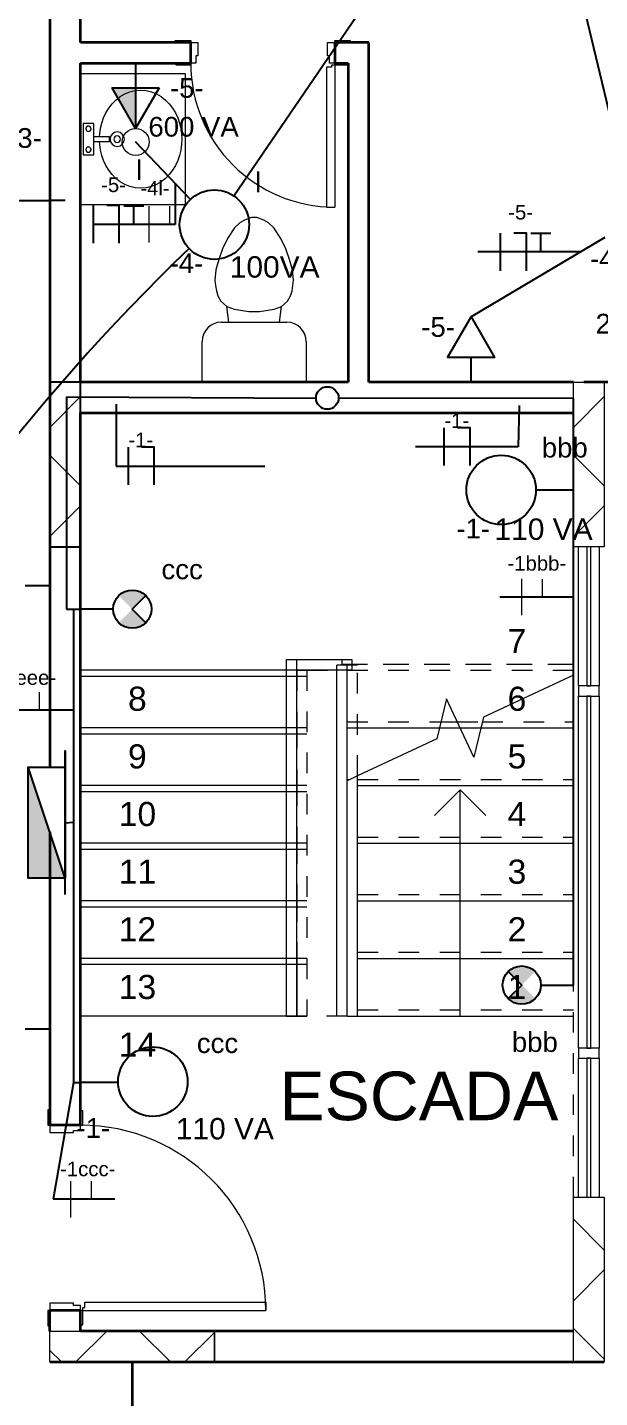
# Model space of a CAD drawing. Header units: metres. Extents: x -182 to 99, y 70 to 117.
# Drawn here: x -80.58 to -77.8, y 88.61 to 95.27 of the extents above; entities that cross this region are included whole.
import ezdxf

# ---------------------------------------------------------------- set-up
doc = ezdxf.new("R2010")
doc.units = ezdxf.units.M
doc.header["$LTSCALE"] = 0.01
doc.linetypes.add('Trazo pequeño', pattern=[0.003, 0.002, -0.001])
for name, color, linetype, lineweight in [('A-ANNO-TEXT', 2, 'Continuous', 9), ('A-DOOR', 1, 'Continuous', 9), ('A-DOOR-FRAM', 1, 'Continuous', 13), ('A-FLOR-HRAL', 1, 'Continuous', 9), ('A-FLOR-IDEN', 2, 'Continuous', 9), ('A-FLOR-STRS', 1, 'Continuous', 9), ('A-GLAZ', 6, 'Continuous', 9), ('A-GLAZ-CWMG', 3, 'Continuous', 9), ('A-SECT-MBND', 5, 'Trazo pequeño', 9), ('A-WALL', 2, 'Continuous', 9), ('P-SANR-FIXT', 6, 'Continuous', 9), ('S-COLS', 6, 'Continuous', 9)]:
    doc.layers.add(name, color=color, linetype=linetype, lineweight=lineweight)
for name, color, linetype in [('FIAÇÃO', 10, 'Continuous'), ('Força', 7, 'Continuous'), ('Iluminação', 7, 'Continuous')]:
    doc.layers.add(name, color=color, linetype=linetype)
doc.styles.add('Arial', font='arial.ttf', dxfattribs={"height": 0.29506})
doc.styles.add('Arial_1', font='arial.ttf', dxfattribs={"height": 0.368825})
doc.styles.add('Arial_2', font='arial.ttf', dxfattribs={"height": 0.258177})
doc.dimstyles.new('Diagonal', dxfattribs={"dimscale": 0.3048, "dimtxt": 0.258177, "dimasz": 1.025262, "dimexe": 0.984252, "dimexo": 0.615157, "dimgap": 0.04101, "dimtad": 1, "dimrnd": 0.01, "dimzin": 0, "dimdsep": 46, "dimtxsty": 'Arial_2', "dimblk1": 'OBLIQUE', "dimblk2": 'OBLIQUE', "dimsah": 1, "dimcen": 0.09, "dimse1": 1, "dimse2": 1, "dimazin": 0, "dimtfac": 1, "dimtix": 1, "dimtmove": 0, "dimatfit": 3, "dimfxl": 1, "dimtvp": 1, "dimtfill": 1, "dimtolj": 1, "dimtzin": 0, "dimarcsym": 2})
pattern_1 = [(45, (-80.64683, 95.37932), (-0.265165, 0.265165), []), (135, (-80.64683, 95.37932), (-0.265165, -0.265165), [])]

# ---------------------------------------------------------------- blocks, each defined once
blk = doc.blocks.new('Tipo de barandal superior - Name-125413-Planta Baja')
at = {"layer": 'A-FLOR-HRAL', "linetype": 'Trazo pequeño'}
for p, q in [((1.3736, -3.1833), (1.3736, -3.2083)), ((1.3986, -3.1833), (1.3736, -3.1833)), ((1.6443, -3.1833), (1.3986, -3.1833)), ((1.6443, -3.2333), (1.6443, -3.1833)), ((1.3736, -3.2083), (1.3736, -4.9137)), ((1.4236, -3.2333), (1.4236, -4.9137)), ((1.6443, -3.2333), (1.4236, -3.2333)), ((1.3736, -4.9137), (1.4236, -4.9137))]:
    blk.add_line(p, q, dxfattribs=at)
blk = doc.blocks.new('Tipo de barandal superior - Name-V1-Planta Baja')
at = {"layer": 'A-FLOR-HRAL', "linetype": 'Trazo pequeño'}
for p, q in [((1.6693, -3.2083), (1.6193, -3.2083)), ((1.6193, -3.77), (1.6193, -3.2083)), ((1.6693, -3.7467), (1.6693, -3.2083))]:
    blk.add_line(p, q, dxfattribs=at)
at = {"layer": 'A-FLOR-HRAL'}
for p, q in [((1.6693, -3.7467), (1.6193, -3.77)), ((1.6193, -4.9137), (1.6193, -3.77)), ((1.6693, -4.9137), (1.6693, -3.7467)), ((1.6193, -4.9137), (1.6693, -4.9137))]:
    blk.add_line(p, q, dxfattribs=at)
blk = doc.blocks.new('Tipo de barandal superior -  4-358294-Planta Baja')
at = {"layer": 'A-FLOR-HRAL'}
for p, q in [((1.3236, -3.1833), (1.3236, -3.2083)), ((1.3486, -3.1833), (1.3236, -3.1833)), ((1.5943, -3.1833), (1.3486, -3.1833)), ((1.5943, -3.2083), (1.5943, -3.1833)), ((1.3236, -3.2083), (1.3236, -4.9137)), ((1.3736, -3.2333), (1.3736, -4.9137)), ((1.5943, -3.2333), (1.3736, -3.2333)), ((1.3236, -4.9137), (1.3736, -4.9137))]:
    blk.add_line(p, q, dxfattribs=at)
blk = doc.blocks.new('Tipo de barandal superior -  4-V7-Planta Baja')
at = {"layer": 'A-FLOR-HRAL'}
for p, q in [((1.6193, -3.2083), (1.5693, -3.2083)), ((1.5693, -4.9137), (1.5693, -3.2083)), ((1.6193, -3.77), (1.6193, -3.2083))]:
    blk.add_line(p, q, dxfattribs=at)
blk = doc.blocks.new('Puerta de 1 hoja - 70 x 210 cm-V10-Planta Baja')
at = {"layer": 'A-DOOR', "lineweight": 13}
for p, q in [((0.6019, -0.06), (0.6019, -0.07)), ((0.6169, -0.06), (0.6019, -0.06)), ((0.6169, -0.06), (0.6169, -0.75)), ((0.5769, -0.07), (0.5769, -0.75)), ((0.6019, -0.07), (0.5769, -0.07)), ((0.5769, -0.75), (0.6169, -0.75))]:
    blk.add_line(p, q, dxfattribs=at)
blk.add_arc((0.6169, -0.05), 0.7, 180, 270, dxfattribs=at)
at = {"layer": 'A-DOOR-FRAM'}
for p, q in [((-0.1581, 0.06), (-0.0831, 0.06)), ((-0.1581, 0.05), (-0.1581, 0.06)), ((-0.0831, 0.06), (-0.0831, 0.05)), ((-0.0831, 0.05), (-0.0481, 0.05)), ((-0.0481, 0.05), (-0.0481, -0.015)), ((0.5819, -0.015), (0.5819, 0.05)), ((0.5819, 0.05), (0.6169, 0.05)), ((0.6169, 0.05), (0.6169, 0.06)), ((0.6169, 0.06), (0.6919, 0.06)), ((0.6919, 0.06), (0.6919, 0.05)), ((-0.1531, -0.06), (-0.1531, -0.05)), ((-0.0831, -0.06), (-0.1531, -0.06)), ((-0.0831, -0.05), (-0.0831, -0.06)), ((-0.0581, -0.05), (-0.0831, -0.05)), ((-0.0581, -0.015), (-0.0581, -0.05)), ((-0.0481, -0.015), (-0.0581, -0.015)), ((0.5919, -0.015), (0.5819, -0.015)), ((0.5919, -0.05), (0.5919, -0.015)), ((0.6169, -0.05), (0.5919, -0.05)), ((0.6169, -0.06), (0.6169, -0.05)), ((0.682, -0.06), (0.6169, -0.06))]:
    blk.add_line(p, q, dxfattribs=at)
blk = doc.blocks.new('M_Lavabo - Oval - 635 mm x 510 mm - Privado-V11-Planta Baja')
at = {"layer": 'P-SANR-FIXT'}
for p, q in [((0.834, -0.3362), (0.324, -0.3362)), ((0.834, -0.9712), (0.834, -0.3362)), ((0.3875, -0.5775), (0.3367, -0.5775)), ((0.3367, -0.5775), (0.3367, -0.7299)), ((0.3875, -0.641), (0.3875, -0.5775)), ((0.3875, -0.6664), (0.3875, -0.641)), ((0.3875, -0.641), (0.4637, -0.641)), ((0.4637, -0.6664), (0.4637, -0.641)), ((0.3367, -0.7299), (0.3875, -0.7299)), ((0.3875, -0.7299), (0.3875, -0.6664)), ((0.4637, -0.6664), (0.3875, -0.6664)), ((0.324, -0.9712), (0.834, -0.9712))]:
    blk.add_line(p, q, dxfattribs=at)
at = {"layer": 'P-SANR-FIXT', "flags": 128}
for points in [[(0.4164, -0.641), (0.4173, -0.6272), (0.421, -0.601), (0.4272, -0.5752), (0.4359, -0.5501), (0.4471, -0.5261), (0.4608, -0.5034), (0.477, -0.4824), (0.4955, -0.4635), (0.5163, -0.4471), (0.5392, -0.4336), (0.5637, -0.4237), (0.5895, -0.4175), (0.6159, -0.4154)], [(0.6159, -0.4154), (0.6423, -0.4175), (0.6681, -0.4237), (0.6926, -0.4336), (0.7154, -0.4471), (0.7363, -0.4635), (0.7548, -0.4824), (0.771, -0.5034), (0.7847, -0.5261), (0.7959, -0.5501), (0.8046, -0.5752), (0.8108, -0.601), (0.8145, -0.6272), (0.8157, -0.6537), (0.8145, -0.6802), (0.8108, -0.7064), (0.8046, -0.7322), (0.7959, -0.7573), (0.7847, -0.7813), (0.771, -0.804), (0.7548, -0.825), (0.7363, -0.844), (0.7154, -0.8604), (0.6926, -0.8738), (0.6681, -0.8838), (0.6423, -0.89), (0.6159, -0.892)], [(0.6159, -0.892), (0.5895, -0.89), (0.5637, -0.8838), (0.5392, -0.8738), (0.5163, -0.8604), (0.4955, -0.844), (0.477, -0.825), (0.4608, -0.804), (0.4471, -0.7813), (0.4359, -0.7573), (0.4272, -0.7322), (0.421, -0.7064), (0.4173, -0.6802), (0.4164, -0.6664)]]:
    blk.add_lwpolyline(points, dxfattribs=at)
at = {"layer": 'P-SANR-FIXT'}
for centre, radius, start, end in [((0.3621, -0.6029), 0.0127, 90, 270), ((0.3621, -0.6029), 0.0127, 135, 195), ((0.3621, -0.6029), 0.0127, 90, 120), ((0.3621, -0.6029), 0.0127, 270, 90), ((0.3621, -0.6029), 0.0127, 15, 75), ((0.3621, -0.6029), 0.0127, 225, 270), ((0.3621, -0.6029), 0.0127, 270, 285), ((0.3621, -0.6029), 0.0127, 300, 360), ((0.5018, -0.6537), 0.0349, 90, 270), ((0.5018, -0.6537), 0.016, 90, 270), ((0.5018, -0.6537), 0.016, 90, 270), ((0.5018, -0.6537), 0.0349, 270, 90), ((0.5018, -0.6537), 0.016, 270, 90), ((0.5018, -0.6537), 0.016, 270, 90), ((0.3621, -0.7045), 0.0127, 90, 270), ((0.3621, -0.7045), 0.0127, 135, 270), ((0.3621, -0.7045), 0.0127, 90, 105), ((0.3621, -0.7045), 0.0127, 345, 90), ((0.3621, -0.7045), 0.0127, 270, 90), ((0.3621, -0.7045), 0.0127, 270, 285), ((0.3621, -0.7045), 0.0127, 300, 330)]:
    blk.add_arc(centre, radius, start, end, dxfattribs=at)
blk = doc.blocks.new('M_Retrete-Doméstico-3D - M_Retrete-Doméstico-3D-V12-Planta Baja')
at = {"layer": 'P-SANR-FIXT'}
for p, q in [((-0.2534, 0.2984), (-0.2534, 0.4947)), ((0.2534, 0.4947), (0.2534, 0.2984)), ((0.1587, 0.2038), (-0.1588, 0.2038)), ((-0.1235, 0.2038), (-0.1323, 0.127)), ((0.1235, 0.2038), (0.1323, 0.127)), ((-0.0974, 0.1397), (-0.1323, 0.127)), ((-0.0254, 0.1524), (-0.0974, 0.1397)), ((0.0254, 0.1524), (-0.0254, 0.1524)), ((0.0974, 0.1397), (0.0254, 0.1524)), ((0.1323, 0.127), (0.0974, 0.1397)), ((-0.177, 0.0762), (-0.1838, 0.0508)), ((-0.1626, 0.1016), (-0.177, 0.0762)), ((-0.1323, 0.127), (-0.1626, 0.1016)), ((0.1626, 0.1016), (0.1323, 0.127)), ((0.177, 0.0762), (0.1626, 0.1016)), ((0.1838, 0.0508), (0.177, 0.0762)), ((-0.1883, 0.0253), (-0.1905, 0)), ((-0.1905, 0), (-0.1861, -0.0506)), ((-0.1838, 0.0508), (-0.1883, 0.0253)), ((0.1883, 0.0253), (0.1838, 0.0508)), ((0.1861, -0.0506), (0.1905, 0)), ((0.1905, 0), (0.1883, 0.0253)), ((-0.1861, -0.0506), (-0.1724, -0.1016)), ((0.1724, -0.1016), (0.1861, -0.0506)), ((-0.1724, -0.1016), (-0.1539, -0.1524)), ((0.1539, -0.1524), (0.1724, -0.1016)), ((-0.1539, -0.1524), (-0.1302, -0.2032)), ((0.1302, -0.2032), (0.1539, -0.1524)), ((-0.1302, -0.2032), (-0.095, -0.254)), ((-0.095, -0.254), (-0.0696, -0.2794)), ((0.0696, -0.2794), (0.095, -0.254)), ((0.095, -0.254), (0.1302, -0.2032)), ((-0.0696, -0.2794), (-0.0476, -0.2921)), ((-0.0476, -0.2921), (-0.0127, -0.3048)), ((-0.0127, -0.3048), (0.0127, -0.3048)), ((0.0127, -0.3048), (0.0476, -0.2921)), ((0.0476, -0.2921), (0.0696, -0.2794))]:
    blk.add_line(p, q, dxfattribs=at)
for centre, start, end in [((-0.1588, 0.2984), 180, 270), ((0.1587, 0.2984), 270, 360)]:
    blk.add_arc(centre, 0.0946, start, end, dxfattribs=at)
blk = doc.blocks.new('Panel de sistema - Acristalado-544828-Planta Baja')
at = {"layer": 'A-GLAZ'}
for p, q in [((0.3375, 0.01), (-0.3375, 0.01)), ((-0.3375, 0.01), (-0.3375, -0.01)), ((0.3375, -0.01), (0.3375, 0.01)), ((-0.3375, -0.01), (0.3375, -0.01))]:
    blk.add_line(p, q, dxfattribs=at)
blk = doc.blocks.new('Panel de sistema - Acristalado-544829-Planta Baja')
at = {"layer": 'A-GLAZ'}
for p, q in [((0.855, 0.01), (-0.855, 0.01)), ((-0.855, 0.01), (-0.855, -0.01)), ((0.855, -0.01), (0.855, 0.01)), ((-0.855, -0.01), (0.855, -0.01))]:
    blk.add_line(p, q, dxfattribs=at)
blk = doc.blocks.new('Montante rectangular - Montante rectangular - 5 x 10 cm-544826-Planta Baja')
at = {"layer": 'A-GLAZ-CWMG', "lineweight": 13}
for p, q in [((-0.025, 0.05), (0.025, 0.05)), ((-0.025, -0.05), (-0.025, 0.05)), ((0.025, 0.05), (0.025, -0.05)), ((0.025, -0.05), (-0.025, -0.05))]:
    blk.add_line(p, q, dxfattribs=at)
blk = doc.blocks.new('Montante rectangular - Montante rectangular - 5 x 10 cm-544807-Planta Baja')
at = {"layer": 'A-GLAZ-CWMG'}
for p, q in [((2.7439, -3.3087), (2.7439, -2.6337)), ((2.8439, -2.6337), (2.8439, -3.3087))]:
    blk.add_line(p, q, dxfattribs=at)
blk = doc.blocks.new('Montante rectangular - Montante rectangular - 5 x 10 cm-544808-Planta Baja')
at = {"layer": 'A-GLAZ-CWMG'}
for p, q in [((2.7439, -5.7937), (2.7439, -5.1187)), ((2.8439, -5.1187), (2.8439, -5.7937))]:
    blk.add_line(p, q, dxfattribs=at)
blk = doc.blocks.new('Montante rectangular - Montante rectangular - 5 x 10 cm-544809-Planta Baja')
at = {"layer": 'A-GLAZ-CWMG'}
for p, q in [((2.7439, -5.0687), (2.7439, -3.3587)), ((2.8439, -3.3587), (2.8439, -5.0687))]:
    blk.add_line(p, q, dxfattribs=at)
blk = doc.blocks.new('Puerta de 1 hoja - 90 x 210 cm-540874-Planta Alta')
at = {"layer": 'A-DOOR', "lineweight": 13}
for p, q in [((0.6769, 0.975), (0.7169, 0.975)), ((0.6769, 0.095), (0.6769, 0.975)), ((0.7169, 0.085), (0.7169, 0.975)), ((0.7019, 0.095), (0.6769, 0.095)), ((0.7019, 0.085), (0.7019, 0.095)), ((0.7169, 0.085), (0.7019, 0.085))]:
    blk.add_line(p, q, dxfattribs=at)
blk.add_arc((0.7169, 0.075), 0.9, 90, 180, dxfattribs=at)
at = {"layer": 'A-DOOR-FRAM'}
for p, q in [((-0.1831, 0.085), (-0.2531, 0.085)), ((-0.2531, 0.085), (-0.2531, 0.075)), ((-0.1831, 0.075), (-0.1831, 0.085)), ((-0.1581, 0.075), (-0.1831, 0.075)), ((-0.1581, 0.04), (-0.1581, 0.075)), ((0.7169, 0.075), (0.6919, 0.075)), ((0.6919, 0.075), (0.6919, 0.04)), ((0.7869, 0.085), (0.7169, 0.085)), ((0.7169, 0.085), (0.7169, 0.075)), ((0.7869, 0.075), (0.7869, 0.085)), ((-0.1481, 0.04), (-0.1581, 0.04)), ((-0.1481, -0.075), (-0.1481, 0.04)), ((0.6919, 0.04), (0.6819, 0.04)), ((0.6819, 0.04), (0.6819, -0.075)), ((-0.2581, -0.075), (-0.2581, -0.085)), ((-0.2581, -0.085), (-0.1831, -0.085)), ((-0.1831, -0.085), (-0.1831, -0.075)), ((-0.1831, -0.075), (-0.1481, -0.075)), ((0.6819, -0.075), (0.7169, -0.075)), ((0.7169, -0.075), (0.7169, -0.085)), ((0.7169, -0.085), (0.7919, -0.085)), ((0.7919, -0.085), (0.7919, -0.075))]:
    blk.add_line(p, q, dxfattribs=at)
blk = doc.blocks.new('_Oblique')
at = {"color": 0, "linetype": 'ByBlock', "lineweight": -2}
blk.add_line((-0.5, -0.5), (0.5, 0.5), dxfattribs=at)
blk = doc.blocks.new('*D611')
at = {"color": 0, "lineweight": -2, "transparency": 16777216}
blk.add_line((-67.2407, 93.3706), (-67.2407, 88.9356), dxfattribs=at)
at = {"layer": 'Defpoints', "color": 0, "transparency": 16777216}
for p in [(-77.7779, 93.3706), (-77.9279, 88.9356), (-67.2407, 88.9356)]:
    blk.add_point(p, dxfattribs=at)
at = {"color": 0, "lineweight": -2, "transparency": 16777216, "xscale": 0.3124999999999999, "yscale": 0.3124999999999999, "zscale": 0.3124999999999999}
for p, rotation in [((-67.2407, 93.3706), 90), ((-67.2407, 88.9356), 270)]:
    blk.add_blockref('_Oblique', p, dxfattribs=dict(at, rotation=rotation))
at = {"color": 0, "transparency": 16777216, "insert": (-67.3823, 91.1531), "char_height": 0.25818, "attachment_point": 5, "rotation": 90, "style": 'Arial_2', "bg_fill": 3, "box_fill_scale": 1.1, "bg_fill_color": 256, "bg_fill_true_color": 13158600, "bg_fill_transparency": 0}
blk.add_mtext('\\A1;4.44', dxfattribs=at)
blk = doc.blocks.new('*D612')
at = {"color": 0, "lineweight": -2, "transparency": 16777216}
for p, q in [((-67.2407, 88.9356), (-67.2407, 89.2481)), ((-67.2407, 88.9356), (-67.2407, 88.7856)), ((-67.2407, 88.7856), (-67.2407, 88.4731))]:
    blk.add_line(p, q, dxfattribs=at)
at = {"layer": 'Defpoints', "color": 0, "transparency": 16777216}
for p in [(-77.9279, 88.9356), (-77.9279, 88.7856)]:
    blk.add_point(p, dxfattribs=at)
at = {"color": 0, "lineweight": -2, "transparency": 16777216, "xscale": 0.3124999999999999, "yscale": 0.3124999999999999, "zscale": 0.3124999999999999}
for p, rotation in [((-67.2407, 88.9356), 270), ((-67.2407, 88.7856), 90)]:
    blk.add_blockref('_Oblique', p, dxfattribs=dict(at, rotation=rotation))
at = {"color": 0, "transparency": 16777216, "insert": (-67.385, 88.8606), "char_height": 0.25818, "attachment_point": 5, "rotation": 90, "style": 'Arial_2', "bg_fill": 3, "box_fill_scale": 1.1, "bg_fill_color": 256, "bg_fill_true_color": 13158600, "bg_fill_transparency": 0}
blk.add_mtext('\\A1;0.15', dxfattribs=at)
at = {"layer": 'Defpoints', "color": 0, "transparency": 16777216}
blk.add_point((-67.2407, 88.7856), dxfattribs=at)
blk = doc.blocks.new('*D613')
at = {"color": 0, "lineweight": -2, "transparency": 16777216}
blk.add_line((-67.2407, 88.7856), (-67.2407, 88.5856), dxfattribs=at)
at = {"layer": 'Defpoints', "color": 0, "transparency": 16777216}
for p in [(-77.9279, 88.7856), (-77.9779, 88.5856), (-67.2407, 88.5856)]:
    blk.add_point(p, dxfattribs=at)
at = {"color": 0, "lineweight": -2, "transparency": 16777216, "xscale": 0.3124999999999999, "yscale": 0.3124999999999999, "zscale": 0.3124999999999999}
for p, rotation in [((-67.2407, 88.7856), 90), ((-67.2407, 88.5856), 270)]:
    blk.add_blockref('_Oblique', p, dxfattribs=dict(at, rotation=rotation))
at = {"color": 0, "transparency": 16777216, "insert": (-67.8238, 88.6856), "char_height": 0.25818, "attachment_point": 5, "rotation": 90, "style": 'Arial_2', "bg_fill": 3, "box_fill_scale": 1.1, "bg_fill_color": 256, "bg_fill_true_color": 13158600, "bg_fill_transparency": 0}
blk.add_mtext('\\A1;0.20', dxfattribs=at)
blk = doc.blocks.new('*D614')
at = {"color": 0, "lineweight": -2, "transparency": 16777216}
blk.add_line((-67.2407, 88.5856), (-67.2407, 87.0756), dxfattribs=at)
at = {"layer": 'Defpoints', "color": 0, "transparency": 16777216}
for p in [(-77.9779, 88.5856), (-77.9779, 87.0756), (-67.2407, 87.0756)]:
    blk.add_point(p, dxfattribs=at)
at = {"color": 0, "lineweight": -2, "transparency": 16777216, "xscale": 0.3124999999999999, "yscale": 0.3124999999999999, "zscale": 0.3124999999999999}
for p, rotation in [((-67.2407, 88.5856), 90), ((-67.2407, 87.0756), 270)]:
    blk.add_blockref('_Oblique', p, dxfattribs=dict(at, rotation=rotation))
at = {"color": 0, "transparency": 16777216, "insert": (-67.385, 87.8306), "char_height": 0.25818, "attachment_point": 5, "rotation": 90, "style": 'Arial_2', "bg_fill": 3, "box_fill_scale": 1.1, "bg_fill_color": 256, "bg_fill_true_color": 13158600, "bg_fill_transparency": 0}
blk.add_mtext('\\A1;1.51', dxfattribs=at)
blk = doc.blocks.new('F-N')
at = {"layer": 'FIAÇÃO'}
blk.add_line((2561.97, 1254.62), (2561.97, 1275.44), dxfattribs=at)
at = {"layer": 'FIAÇÃO', "color": 5}
blk.add_lwpolyline([(2576.26, 1254.62), (2576.26, 1275.44), (2569.32, 1275.44)], dxfattribs=at)
blk = doc.blocks.new('F-N-T')
at = {"layer": 'FIAÇÃO', "color": 1}
blk.add_line((2561.97, 1284.08), (2561.97, 1304.9), dxfattribs=at)
at = {"layer": 'FIAÇÃO', "color": 3}
blk.add_line((2584.31, 1294.33), (2584.31, 1304.75), dxfattribs=at)
at = {"layer": 'FIAÇÃO', "color": 5}
blk.add_lwpolyline([(2576.26, 1284.08), (2576.26, 1304.9), (2569.32, 1304.9)], dxfattribs=at)
at = {"layer": 'FIAÇÃO', "color": 3}
blk.add_lwpolyline([(2578.75, 1304.75), (2584.31, 1304.75), (2589.86, 1304.75)], dxfattribs=at)

msp = doc.modelspace()

# ---------------------------------------------------------------- hatches: boundary and pattern name
at = {"layer": 'Iluminação'}
for points in [[(-80.0554, 94.778), (-80.0554, 94.9757), (-80.1696, 94.9757)], [(-80.3978, 91.1352), (-80.5776, 91.6746), (-80.5776, 91.1352)]]:
    msp.add_hatch(color=256, dxfattribs=at).paths.add_polyline_path(points)
at = {"layer": 'Iluminação', "ltscale": 0.5, "true_color": 0xffffff}
h = msp.add_hatch(color=7, dxfattribs=at)
edge = h.paths.add_edge_path()
edge.add_arc((-80.0718, 92.4426), 0.0929, 45.00019, 135)
edge.add_line((-80.1374, 92.5083), (-80.0718, 92.4426))
edge.add_line((-80.0718, 92.4426), (-80.0061, 92.5083))
edge = h.paths.add_edge_path()
edge.add_arc((-80.0718, 92.4426), 0.0929, 225.00019, 315)
edge.add_line((-80.0061, 92.3769), (-80.0718, 92.4426))
edge.add_line((-80.0718, 92.4426), (-80.1374, 92.3769))
h = msp.add_hatch(color=7, dxfattribs=at)
edge = h.paths.add_edge_path()
edge.add_arc((-78.179, 90.6163), 0.0929, 225.00019, 315)
edge.add_line((-78.1133, 90.5507), (-78.179, 90.6163))
edge.add_line((-78.179, 90.6163), (-78.2447, 90.5507))
edge = h.paths.add_edge_path()
edge.add_arc((-78.179, 90.6163), 0.0929, 405.00019, 495)
edge.add_line((-78.2447, 90.682), (-78.179, 90.6163))
edge.add_line((-78.179, 90.6163), (-78.1133, 90.682))
at = {"layer": 'S-COLS'}
h = msp.add_hatch(dxfattribs=at)
h.set_pattern_fill('FP_1', color=256, style=0, pattern_type=2)
h.set_pattern_definition([(45, (-83.1917, 95.37932), (-0.265165, 0.265165), []), (135, (-83.1917, 95.37932), (-0.265165, -0.265165), [])])
h.paths.add_polyline_path([(-80.3228, 92.7456), (-80.3228, 93.5456), (-80.4728, 93.5456), (-80.4728, 92.7456)], flags=0)
h = msp.add_hatch(dxfattribs=at)
h.set_pattern_fill('FP_1', color=256, style=0, pattern_type=2)
h.set_pattern_definition(pattern_1)
h.paths.add_polyline_path([(-77.7779, 92.7456), (-77.7779, 93.5456), (-77.9279, 93.5456), (-77.9279, 92.7456)], flags=0)
h = msp.add_hatch(dxfattribs=at)
h.set_pattern_fill('FP_1', color=256, style=0, pattern_type=2)
h.set_pattern_definition(pattern_1)
h.paths.add_polyline_path([(-77.7779, 88.7856), (-77.7779, 89.5856), (-77.9279, 89.5856), (-77.9279, 88.7856)], flags=0)
h = msp.add_hatch(dxfattribs=at)
h.set_pattern_fill('FP_1', color=256, style=0, pattern_type=2)
h.set_pattern_definition(pattern_1)
h.paths.add_polyline_path([(-79.6728, 88.7856), (-79.6728, 88.9356), (-80.4728, 88.9356), (-80.4728, 88.7856)])

# ---------------------------------------------------------------- linework, layer by layer
at = {"color": 6}
msp.add_lwpolyline([(-80.3228, 93.5456), (-80.4728, 93.5456), (-80.4728, 92.7454), (-80.3228, 92.7454)], close=True, dxfattribs=at)
at = {"layer": 'A-ANNO-TEXT', "color": 7}
for p, q in [((-78.4779, 91.5656), (-78.6029, 91.4406)), ((-78.4779, 91.5656), (-78.3529, 91.4406)), ((-78.4779, 91.3056), (-78.4779, 91.5656)), ((-78.4779, 91.0256), (-78.4779, 91.3056)), ((-78.4779, 90.7456), (-78.4779, 91.0256)), ((-78.4779, 90.4656), (-78.4779, 90.7456))]:
    msp.add_line(p, q, dxfattribs=at)
at = {"layer": 'A-FLOR-STRS', "color": 1, "linetype": 'Trazo pequeño'}
for p, q in [((-79.2228, 92.1456), (-80.3228, 92.1456)), ((-79.3232, 92.1456), (-80.3228, 92.1456)), ((-79.2728, 92.1456), (-79.0779, 92.1456)), ((-79.2728, 92.1456), (-79.2728, 91.8656)), ((-79.2228, 92.1456), (-79.0279, 92.1456)), ((-79.2228, 92.1456), (-79.2228, 90.4656)), ((-79.0779, 91.8656), (-79.0779, 92.1456)), ((-79.0525, 92.1756), (-77.9779, 92.1756)), ((-79.0279, 92.1756), (-77.9279, 92.1756)), ((-79.0279, 92.1456), (-77.9279, 92.1456)), ((-79.0279, 91.6091), (-79.0279, 92.1456)), ((-79.0275, 92.1456), (-77.9779, 92.1456)), ((-79.2228, 92.1156), (-80.3228, 92.1156)), ((-79.3232, 92.1156), (-80.3228, 92.1156)), ((-79.2228, 91.8656), (-80.3228, 91.8656)), ((-79.3232, 91.8656), (-80.3228, 91.8656)), ((-79.2728, 91.8656), (-79.2728, 91.5856)), ((-79.0275, 91.8956), (-78.5711, 91.8956)), ((-78.5711, 91.8956), (-78.4919, 91.8956)), ((-78.3702, 91.8956), (-77.9279, 91.8956)), ((-79.2228, 91.8356), (-80.3228, 91.8356)), ((-79.3232, 91.8356), (-80.3228, 91.8356)), ((-79.0275, 91.6156), (-79.0141, 91.6156)), ((-78.9775, 91.6156), (-77.9279, 91.6156)), ((-79.2228, 91.5856), (-80.3228, 91.5856)), ((-79.3232, 91.5856), (-80.3228, 91.5856)), ((-79.2228, 91.5556), (-80.3228, 91.5556)), ((-79.3232, 91.5556), (-80.3228, 91.5556)), ((-79.2728, 91.5856), (-79.2728, 91.3056)), ((-78.9775, 91.3356), (-77.9279, 91.3356)), ((-79.2228, 91.3056), (-80.3228, 91.3056)), ((-79.3232, 91.3056), (-80.3228, 91.3056)), ((-79.2228, 91.2756), (-80.3228, 91.2756)), ((-79.3232, 91.2756), (-80.3228, 91.2756)), ((-79.2728, 91.3056), (-79.2728, 91.0256)), ((-79.2228, 91.0256), (-80.3228, 91.0256)), ((-79.3232, 91.0256), (-80.3228, 91.0256)), ((-79.2228, 90.9956), (-80.3228, 90.9956)), ((-79.3232, 90.9956), (-80.3228, 90.9956)), ((-79.2728, 91.0256), (-79.2728, 90.7456)), ((-78.9775, 91.0556), (-77.9279, 91.0556)), ((-79.2228, 90.7456), (-80.3228, 90.7456)), ((-78.9775, 90.7756), (-77.9279, 90.7756)), ((-79.2228, 90.7156), (-80.3228, 90.7156)), ((-79.3232, 90.7156), (-80.3228, 90.7156)), ((-79.3232, 90.4656), (-80.3228, 90.4656)), ((-79.0279, 90.4656), (-79.2732, 90.4656)), ((-78.9775, 90.4956), (-77.9279, 90.4956))]:
    msp.add_line(p, q, dxfattribs=at)
at = {"layer": 'A-FLOR-STRS', "color": 1}
for p, q in [((-77.9279, 92.1221), (-78.3647, 91.9184)), ((-78.544, 92.0072), (-78.5912, 91.8128)), ((-78.4119, 91.724), (-78.544, 92.0072)), ((-79.0779, 91.5856), (-79.0779, 91.8656)), ((-79.0275, 91.8656), (-78.5784, 91.8656)), ((-78.5784, 91.8656), (-78.4779, 91.8656)), ((-78.3775, 91.8656), (-77.9279, 91.8656)), ((-77.9279, 91.5856), (-77.9279, 91.8656)), ((-78.5912, 91.8128), (-78.9775, 91.6326)), ((-79.0279, 91.5856), (-79.0279, 91.6091)), ((-79.0779, 91.3056), (-79.0779, 91.5856)), ((-79.0279, 91.3056), (-79.0279, 91.5856)), ((-78.9775, 91.5856), (-77.9279, 91.5856)), ((-77.9279, 91.3056), (-77.9279, 91.5856)), ((-79.0779, 91.0256), (-79.0779, 91.3056)), ((-79.0279, 91.0256), (-79.0279, 91.3056)), ((-78.9775, 91.3056), (-77.9279, 91.3056)), ((-77.9279, 91.0256), (-77.9279, 91.3056)), ((-79.0779, 90.7456), (-79.0779, 91.0256)), ((-79.0279, 90.7456), (-79.0279, 91.0256)), ((-78.9775, 91.0256), (-77.9279, 91.0256)), ((-77.9279, 90.7456), (-77.9279, 91.0256)), ((-79.3232, 90.7456), (-80.3228, 90.7456)), ((-79.2728, 90.7456), (-79.2728, 90.4656)), ((-79.0779, 90.4656), (-79.0779, 90.7456)), ((-79.0279, 90.4656), (-79.0279, 90.7456)), ((-78.9775, 90.7456), (-77.9279, 90.7456)), ((-78.9775, 90.4656), (-77.9279, 90.4656))]:
    msp.add_line(p, q, dxfattribs=at)
at = {"layer": 'A-FLOR-STRS', "color": 7, "linetype": 'Trazo pequeño'}
msp.add_line((-78.4919, 91.8956), (-78.3702, 91.8956), dxfattribs=at)
at = {"layer": 'A-FLOR-STRS', "color": 7}
for p, q in [((-78.4779, 91.8656), (-78.3775, 91.8656)), ((-78.3647, 91.9184), (-78.4119, 91.724))]:
    msp.add_line(p, q, dxfattribs=at)
at = {"layer": 'A-SECT-MBND'}
for p, q in [((-80.3228, 93.3456), (-80.3228, 92.1456)), ((-80.3228, 92.1456), (-80.3228, 90.4656)), ((-79.0279, 91.8956), (-78.5711, 91.8956)), ((-79.0279, 91.8656), (-78.5784, 91.8656)), ((-79.0279, 91.6156), (-79.0141, 91.6156)), ((-79.2228, 90.4656), (-80.3228, 90.4656))]:
    msp.add_line(p, q, dxfattribs=at)
at = {"layer": 'A-SECT-MBND', "color": 6}
for p, q in [((-77.9279, 89.5856), (-77.9279, 93.3456)), ((-77.9279, 92.1221), (-77.9279, 92.1456))]:
    msp.add_line(p, q, dxfattribs=at)
at = {"layer": 'A-SECT-MBND', "color": 7}
for p, q in [((-78.4919, 91.8956), (-78.3702, 91.8956)), ((-78.4779, 91.8656), (-78.3775, 91.8656))]:
    msp.add_line(p, q, dxfattribs=at)
at = {"layer": 'A-WALL', "color": 7, "lineweight": 35}
for p, q in [((-80.3228, 95.1956), (-80.3228, 97.9856)), ((-80.4728, 96.6334), (-80.4728, 93.4706)), ((-79.7879, 95.1956), (-80.3228, 95.1956)), ((-79.7879, 95.0956), (-79.7879, 95.1956)), ((-78.9228, 95.1956), (-79.0879, 95.1956)), ((-79.0879, 95.1956), (-79.0879, 95.0956)), ((-78.9228, 93.5456), (-78.9228, 95.1956)), ((-80.3228, 93.5456), (-80.3228, 95.0956)), ((-80.3228, 95.0956), (-79.7879, 95.0956)), ((-79.0879, 95.0956), (-79.0228, 95.0956)), ((-79.0228, 95.0956), (-79.0228, 93.5456)), ((-79.0228, 93.5456), (-80.3228, 93.5456)), ((-77.9279, 93.5456), (-78.9228, 93.5456)), ((-76.4507, 93.5456), (-77.8779, 93.5456)), ((-80.4728, 93.4706), (-80.4728, 91.6746)), ((-80.3228, 89.9356), (-80.3228, 93.3956)), ((-80.3228, 93.3956), (-77.9279, 93.3956)), ((-80.4728, 91.3603), (-80.4728, 89.9356)), ((-80.3228, 89.9356), (-80.4728, 89.9356)), ((-80.3228, 89.0356), (-80.4728, 89.0356)), ((-80.4728, 88.9356), (-80.4728, 89.0356)), ((-80.3228, 88.9356), (-80.3228, 89.0356)), ((-77.9279, 88.9356), (-80.3228, 88.9356)), ((-80.4728, 88.7856), (-77.7779, 88.7856)), ((-80.0728, 88.7856), (-80.0728, 87.0856))]:
    msp.add_line(p, q, dxfattribs=at)
at = {"layer": 'FIAÇÃO', "lineweight": 20}
for p, q in [((-79.9898, 94.2241), (-79.9898, 94.401)), ((-78.1779, 92.4126), (-78.1779, 92.5895)), ((-80.3707, 89.4877), (-80.3707, 89.6646))]:
    msp.add_line(p, q, dxfattribs=at)
at = {"layer": 'FIAÇÃO', "color": 18, "lineweight": 20, "true_color": 0x000000}
for p, q in [((-79.8898, 94.3114), (-79.8898, 94.3998)), ((-78.078, 92.4999), (-78.078, 92.5883)), ((-80.5227, 91.9514), (-80.5227, 92.0398)), ((-80.2707, 89.5749), (-80.2707, 89.6634))]:
    msp.add_line(p, q, dxfattribs=at)
at = {"layer": 'Força', "color": 0, "ltscale": 0.5}
for p, q in [((-80.3978, 94.4285), (-80.4728, 94.4285)), ((-77.775, 94.2473), (-78.4254, 93.8632)), ((-77.8921, 94.1782), (-78.3921, 94.1782)), ((-80.3907, 93.474), (-79.1788, 93.4683)), ((-80.3907, 93.474), (-80.3907, 92.4426)), ((-80.1502, 93.4376), (-80.1502, 93.1376)), ((-78.1915, 93.4314), (-78.1957, 93.2315)), ((-78.1957, 93.2315), (-78.6957, 93.2315)), ((-80.1502, 93.1376), (-79.6502, 93.1376)), ((-79.6502, 93.1376), (-79.4269, 93.1376)), ((-80.3907, 92.4426), (-80.3228, 92.4426)), ((-80.3567, 92.4426), (-80.3567, 90.1436)), ((-80.3567, 91.9526), (-80.8978, 91.9526)), ((-80.3978, 91.4049), (-80.3567, 91.4079)), ((-80.3567, 90.1436), (-80.4568, 89.5761)), ((-80.3567, 90.1436), (-80.3228, 90.1436)), ((-80.1559, 89.5761), (-80.4568, 89.5761))]:
    msp.add_line(p, q, dxfattribs=at)
msp.add_circle((-79.124, 93.4682), 0.0548, dxfattribs=at)
msp.add_arc((-73.0222, 87.1346), 9.784, 133.8105, 152.77032, dxfattribs=at)
at = {"layer": 'Iluminação', "color": 0, "ltscale": 0.5}
for p, q in [((-79.5778, 94.45), (-78.2513, 96.396)), ((-78.117, 96.3713), (-77.669, 94.4973)), ((-79.7892, 94.4328), (-80.0554, 94.7122)), ((-79.8641, 94.5114), (-79.8641, 94.3114)), ((-79.8641, 94.3114), (-80.2641, 94.3114)), ((-80.3978, 91.4051), (-80.3978, 91.4051))]:
    msp.add_line(p, q, dxfattribs=at)
at = {"layer": 'Iluminação'}
for p, q in [((-80.0554, 95.0956), (-80.0554, 94.9757)), ((-80.0554, 94.9757), (-80.0554, 94.778)), ((-80.6785, 94.4285), (-80.4728, 94.4285)), ((-78.4254, 93.5456), (-78.4254, 93.6655)), ((-80.4728, 92.5554), (-80.5927, 92.5554)), ((-80.3978, 91.1352), (-80.5776, 91.6746)), ((-80.4728, 90.4019), (-80.5927, 90.4019))]:
    msp.add_line(p, q, dxfattribs=at)
at = {"layer": 'Iluminação', "color": 7, "ltscale": 0.5, "true_color": 0xffffff}
for p, q in [((-80.1646, 92.4426), (-80.3228, 92.4426)), ((-80.1404, 90.1436), (-80.3228, 90.1436))]:
    msp.add_line(p, q, dxfattribs=at)
at = {"layer": 'Iluminação'}
for points in [[(-79.9412, 94.9757), (-80.0554, 94.778), (-80.1696, 94.9757)], [(-78.5396, 93.6655), (-78.4254, 93.8632), (-78.3112, 93.6655)]]:
    msp.add_lwpolyline(points, close=True, dxfattribs=at)
at = {"layer": 'Iluminação', "color": 7, "ltscale": 0.5, "true_color": 0xffffff}
for points in [[(-80.0061, 92.3769), (-80.0718, 92.4426), (-80.0061, 92.5083)], [(-78.2447, 90.682), (-78.179, 90.6163), (-78.2447, 90.5507)]]:
    msp.add_lwpolyline(points, dxfattribs=at)
at = {"layer": 'Iluminação'}
msp.add_lwpolyline([(-80.3978, 91.0564), (-80.3979, 91.7538), (-80.3978, 91.6746), (-80.3978, 91.1352), (-80.5776, 91.1352), (-80.5776, 91.6746), (-80.3978, 91.6746)], dxfattribs=at)
at = {"layer": 'Iluminação', "lineweight": 20}
msp.add_circle((-80.0554, 94.7122), 0.0658, dxfattribs=at)
at = {"layer": 'Iluminação'}
msp.add_circle((-79.6728, 94.3106), 0.1688, dxfattribs=at)
at = {"layer": 'Iluminação', "color": 7, "ltscale": 0.5, "true_color": 0xffffff}
for centre, radius in [((-78.2791, 93.0218), 0.1688), ((-80.0718, 92.4426), 0.0929), ((-78.179, 90.6163), 0.0929), ((-79.9717, 90.147), 0.1688)]:
    msp.add_circle(centre, radius, dxfattribs=at)
at = {"layer": 'S-COLS'}
for p, q in [((-80.3228, 92.7456), (-80.3228, 93.5456)), ((-79.6728, 88.9356), (-80.3228, 88.9356)), ((-79.6728, 88.7856), (-79.6728, 88.9356)), ((-80.3228, 88.7856), (-79.6728, 88.7856))]:
    msp.add_line(p, q, dxfattribs=at)
for points in [[(-77.9279, 92.7456), (-77.9279, 93.5456), (-77.7779, 93.5456), (-77.7779, 92.7456)], [(-77.9279, 88.7856), (-77.9279, 89.5856), (-77.7779, 89.5856), (-77.7779, 88.7856)], [(-79.6728, 88.7856), (-80.4728, 88.7856), (-80.4728, 88.9356), (-79.6728, 88.9356)]]:
    msp.add_lwpolyline(points, close=True, dxfattribs=at)

# ---------------------------------------------------------------- block references
at = {"layer": 'A-DOOR'}
msp.add_blockref('Puerta de 1 hoja - 70 x 210 cm-V10-Planta Baja', (-79.7048, 95.1456), dxfattribs=at)
at = {"layer": 'A-FLOR-STRS', "color": 1, "linetype": 'Trazo pequeño'}
for name in ['Tipo de barandal superior -  4-358294-Planta Baja', 'Tipo de barandal superior - Name-125413-Planta Baja', 'Tipo de barandal superior -  4-V7-Planta Baja', 'Tipo de barandal superior - Name-V1-Planta Baja']:
    msp.add_blockref(name, (-80.6468, 95.3793), dxfattribs=at)
at = {"layer": 'A-GLAZ', "rotation": 269.9999999999999}
for name, p in [('Panel de sistema - Acristalado-544828-Planta Baja', (-77.8529, 92.4081)), ('Panel de sistema - Acristalado-544829-Planta Baja', (-77.8529, 91.1656)), ('Panel de sistema - Acristalado-544828-Planta Baja', (-77.8529, 89.9231))]:
    msp.add_blockref(name, p, dxfattribs=at)
at = {"layer": 'A-GLAZ-CWMG'}
for name in ['Montante rectangular - Montante rectangular - 5 x 10 cm-544807-Planta Baja', 'Montante rectangular - Montante rectangular - 5 x 10 cm-544809-Planta Baja', 'Montante rectangular - Montante rectangular - 5 x 10 cm-544808-Planta Baja']:
    msp.add_blockref(name, (-80.6468, 95.3793), dxfattribs=at)
at = {"layer": 'A-GLAZ-CWMG', "extrusion": (0, 0, -1), "rotation": 270.0000000000001}
for p in [(77.8529, 92.0456), (77.8529, 90.2856)]:
    msp.add_blockref('Montante rectangular - Montante rectangular - 5 x 10 cm-544826-Planta Baja', p, dxfattribs=at)
at = {"layer": 'FIAÇÃO', "lineweight": 20, "xscale": 0.008784106945095342, "yscale": 0.008784106945095342, "zscale": 0.008784106945095342}
for name, p in [('F-N-T', (-102.7649, 82.9404)), ('F-N-T', (-102.7649, 82.9404)), ('F-N-T', (-100.7867, 82.8072)), ('F-N-T', (-100.7867, 82.8072)), ('F-N', (-101.06, 82.1193)), ('F-N', (-102.5956, 82.0254))]:
    msp.add_blockref(name, p, dxfattribs=at)
at = {"layer": 'P-SANR-FIXT'}
msp.add_blockref('M_Lavabo - Oval - 635 mm x 510 mm - Privado-V11-Planta Baja', (-80.6468, 95.3793), dxfattribs=at)
at = {"layer": 'P-SANR-FIXT', "rotation": 180}
msp.add_blockref('M_Retrete-Doméstico-3D - M_Retrete-Doméstico-3D-V12-Planta Baja', (-79.4794, 94.0403), dxfattribs=at)

# ---------------------------------------------------------------- texts
at = {"layer": 'A-ANNO-TEXT', "color": 7, "insert": (-79.3572, 90.1961), "char_height": 0.23605, "width": 1.217268, "attachment_point": 1, "line_spacing_factor": 0.938532, "style": 'Arial_1', "bg_fill": 3, "box_fill_scale": 1.25, "bg_fill_color": 7, "bg_fill_transparency": 0}
msp.add_mtext('ESCADA', dxfattribs=at)
at = {"layer": 'A-FLOR-IDEN', "color": 7, "char_height": 0.1171, "attachment_point": 1, "line_spacing_factor": 0.938532, "style": 'Arial_2'}
for s, insert, width in [('7', (-78.2478, 92.3459), 0.107706), ('8', (-80.0927, 92.0659), 0.107706), ('6', (-78.2478, 92.0659), 0.107706), ('9', (-80.0927, 91.7859), 0.107706), ('5', (-78.2478, 91.7859), 0.107706), ('10', (-80.1376, 91.5059), 0.215412), ('4', (-78.2478, 91.5059), 0.107706), ('11', (-80.1376, 91.2259), 0.215412), ('3', (-78.2478, 91.2259), 0.107706), ('12', (-80.1376, 90.9459), 0.215412), ('2', (-78.2478, 90.9459), 0.107706), ('13', (-80.1376, 90.6659), 0.215412), ('1', (-78.2478, 90.6659), 0.107706), ('14', (-80.1376, 90.3859), 0.215412)]:
    msp.add_mtext(s, dxfattribs=dict(at, insert=insert, width=width))
at = {"layer": 'FIAÇÃO', "lineweight": 20, "style": 'Arial'}
for s, p in [('-5-', (-80.2231, 94.4687)), ('-4l-', (-80.0328, 94.4523)), ('-5-', (-78.2449, 94.3355)), ('-1-', (-78.5553, 93.3229)), ('-1-', (-80.091, 93.2291)), ('-1bbb-', (-78.2487, 92.6298)), ('-1eee-', (-80.7274, 92.0749)), ('-1ccc-', (-80.4229, 89.6879))]:
    msp.add_text(s, height=0.07075, dxfattribs=at).set_placement(p)
at = {"layer": 'Iluminação', "lineweight": 20, "style": 'Arial'}
for s, height, p in [('-5-', 0.09589, (-79.8887, 94.9266)), ('-3-', 0.09589, (-80.6752, 94.6835)), ('l', 0.0959, (-80.0529, 94.5268)), ('l', 0.0959, (-79.4754, 94.468)), ('-4-', 0.09589, (-77.8474, 94.0977)), ('-4-', 0.09589, (-79.8905, 94.0752)), ('-5-', 0.09589, (-78.6676, 93.7656))]:
    msp.add_text(s, height=height, dxfattribs=at).set_placement(p)
at = {"layer": 'Iluminação', "color": 7, "ltscale": 0.5, "true_color": 0xffffff, "style": 'Arial'}
for s, p in [('-1-', (-78.4968, 92.7863)), ('ccc', (-79.9301, 92.5879)), ('bbb', (-78.227, 90.2916)), ('ccc', (-79.7582, 90.2864)), ('-1-', (-80.3434, 89.874))]:
    msp.add_text(s, height=0.09589, dxfattribs=at).set_placement(p)
at = {"layer": 'Iluminação', "lineweight": 20, "width": 0.595396, "attachment_point": 8, "style": 'Arial'}
for s, insert, char_height in [('{\\H0.0275x;\\P\\P}600 VA', (-79.7739, 94.7366), 0.095887), ('{\\H0.0275x;\\P\\P}100VA', (-79.3798, 94.0516), 0.104025), ('{\\H0.0275x;\\P\\P}2000 VA', (-77.5634, 93.7802), 0.095887)]:
    msp.add_mtext(s, dxfattribs=dict(at, insert=insert, char_height=char_height))

# ---------------------------------------------------------------- next in the draw order: block references
at = {"layer": 'A-DOOR', "rotation": 269.9999999999999}
msp.add_blockref('Puerta de 1 hoja - 90 x 210 cm-540874-Planta Alta', (-80.3978, 89.7525), dxfattribs=at)

# ---------------------------------------------------------------- next in the draw order: texts
at = {"layer": 'Iluminação', "color": 7, "ltscale": 0.5, "true_color": 0xffffff, "insert": (-79.6219, 89.8652), "char_height": 0.104025, "width": 0.595396, "attachment_point": 8, "style": 'Arial'}
msp.add_mtext('{\\H0.0275x;\\P\\P}110 VA', dxfattribs=at)

# ---------------------------------------------------------------- next in the draw order: dimensions: what is measured, and where the dimension line sits
at = {"color": 1}
dim = msp.add_linear_dim(base=(-67.2406623341, 88.9356036684), p1=(-77.7779456821, 93.3706036684), p2=(-77.9279456821, 88.9356036684), angle=90, dimstyle='Diagonal', override={"dimpost": '<>', "dimtmove": 1}, dxfattribs=at)
dim.commit()
dim.dimension.update_dxf_attribs({"geometry": '*D611', "text_midpoint": (-67.3822510317, 91.1531036684)})

# ---------------------------------------------------------------- next in the draw order: linework, layer by layer
at = {"layer": 'Força', "color": 0, "ltscale": 0.5}
for p, q in [((-77.9279, 93.4664), (-79.0691, 93.468)), ((-77.9279, 92.9852), (-77.9279, 93.4664)), ((-77.9279, 90.6163), (-77.9279, 92.9852)), ((-77.9279, 92.5011), (-78.2856, 92.5011))]:
    msp.add_line(p, q, dxfattribs=at)
at = {"layer": 'Iluminação', "color": 7, "ltscale": 0.5, "true_color": 0xffffff}
for p, q in [((-78.1104, 93.0218), (-77.9279, 93.0218)), ((-78.0861, 90.6163), (-77.9279, 90.6163))]:
    msp.add_line(p, q, dxfattribs=at)

# ---------------------------------------------------------------- next in the draw order: texts
at = {"layer": 'Iluminação', "color": 7, "ltscale": 0.5, "true_color": 0xffffff, "style": 'Arial'}
msp.add_text('bbb', height=0.09589, dxfattribs=at).set_placement((-78.0817, 93.1792))
at = {"layer": 'Iluminação', "color": 7, "ltscale": 0.5, "true_color": 0xffffff, "insert": (-78.073, 92.7776), "char_height": 0.104025, "width": 0.595396, "attachment_point": 8, "style": 'Arial'}
msp.add_mtext('{\\H0.0275x;\\P\\P}110 VA', dxfattribs=at)

# ---------------------------------------------------------------- next in the draw order: dimensions: what is measured, and where the dimension line sits
at = {"color": 1}
dim = msp.add_linear_dim(base=(-67.2407, 88.7856), p1=(-77.9279, 88.9356), p2=(-77.9279, 88.7856), angle=90, dimstyle='Diagonal', override={"dimpost": '<>', "dimtmove": 1}, dxfattribs=at)
dim.commit()
dim.dimension.update_dxf_attribs({"geometry": '*D612', "text_midpoint": (-67.385, 88.8606)})

# ---------------------------------------------------------------- next in the draw order: dimensions: what is measured, and where the dimension line sits
dim = msp.add_linear_dim(base=(-67.2407, 88.5856), p1=(-77.9279, 88.7856), p2=(-77.9779, 88.5856), angle=90, dimstyle='Diagonal', override={"dimpost": '<>', "dimtmove": 1}, dxfattribs=at)
dim.commit()
dim.dimension.update_dxf_attribs({"geometry": '*D613', "text_midpoint": (-67.6795, 88.6856), "dimtype": 160})

# ---------------------------------------------------------------- next in the draw order: dimensions: what is measured, and where the dimension line sits
dim = msp.add_linear_dim(base=(-67.2407, 87.0756), p1=(-77.9779, 88.5856), p2=(-77.9779, 87.0756), angle=90, dimstyle='Diagonal', override={"dimpost": '<>', "dimtmove": 1}, dxfattribs=at)
dim.commit()
dim.dimension.update_dxf_attribs({"geometry": '*D614', "text_midpoint": (-67.385, 87.8306)})

doc.saveas('drawing.dxf')
